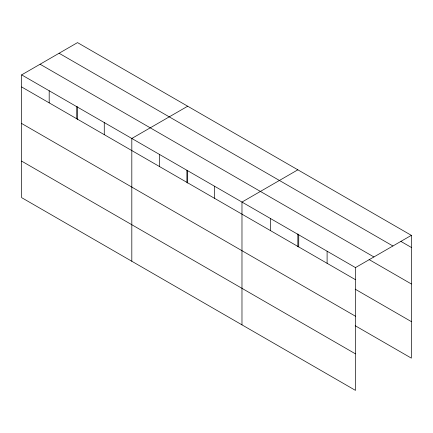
<?xml version="1.0" encoding="UTF-8"?>
<svg xmlns="http://www.w3.org/2000/svg" width="433" height="433" viewBox="0 0 433 433"><rect width="100%" height="100%" fill="white"/><g stroke="black" fill="none" stroke-linecap="round" stroke-linejoin="round"><path stroke-width="0.65" d="M21.65 74.866L355.477 267.599L355.477 390.387L21.65 197.654L21.65 74.866L77.523 42.613L411.35 235.346L411.35 358.134L355.179 325.703M187.684 106.215L131.816 138.468L131.816 261.256M297.85 169.817L241.977 202.07L241.977 324.858M355.477 267.599L411.35 235.346M400.926 241.425L411.35 247.443M59.083 53.254L392.915 245.987M40.085 64.225L373.917 256.958M369.078 259.562L411.35 283.967M21.65 86.963L355.477 279.696M355.179 289.174L411.35 321.605M21.65 123.492L355.477 316.225M21.65 161.125L355.477 353.864M327.104 251.221L327.104 263.318M298.727 234.838L298.727 246.934M297.85 233.896L297.85 246.664M270.354 218.454L270.354 230.551M214.438 186.174L214.438 198.265M187.684 170.293L187.684 183.062M186.894 170.272L186.894 182.369M159.355 154.37L159.355 166.467M104.272 122.571L104.272 134.663M77.523 106.691L77.523 119.459M76.733 106.67L76.733 118.766M49.189 90.768L49.189 102.865"/></g></svg>
